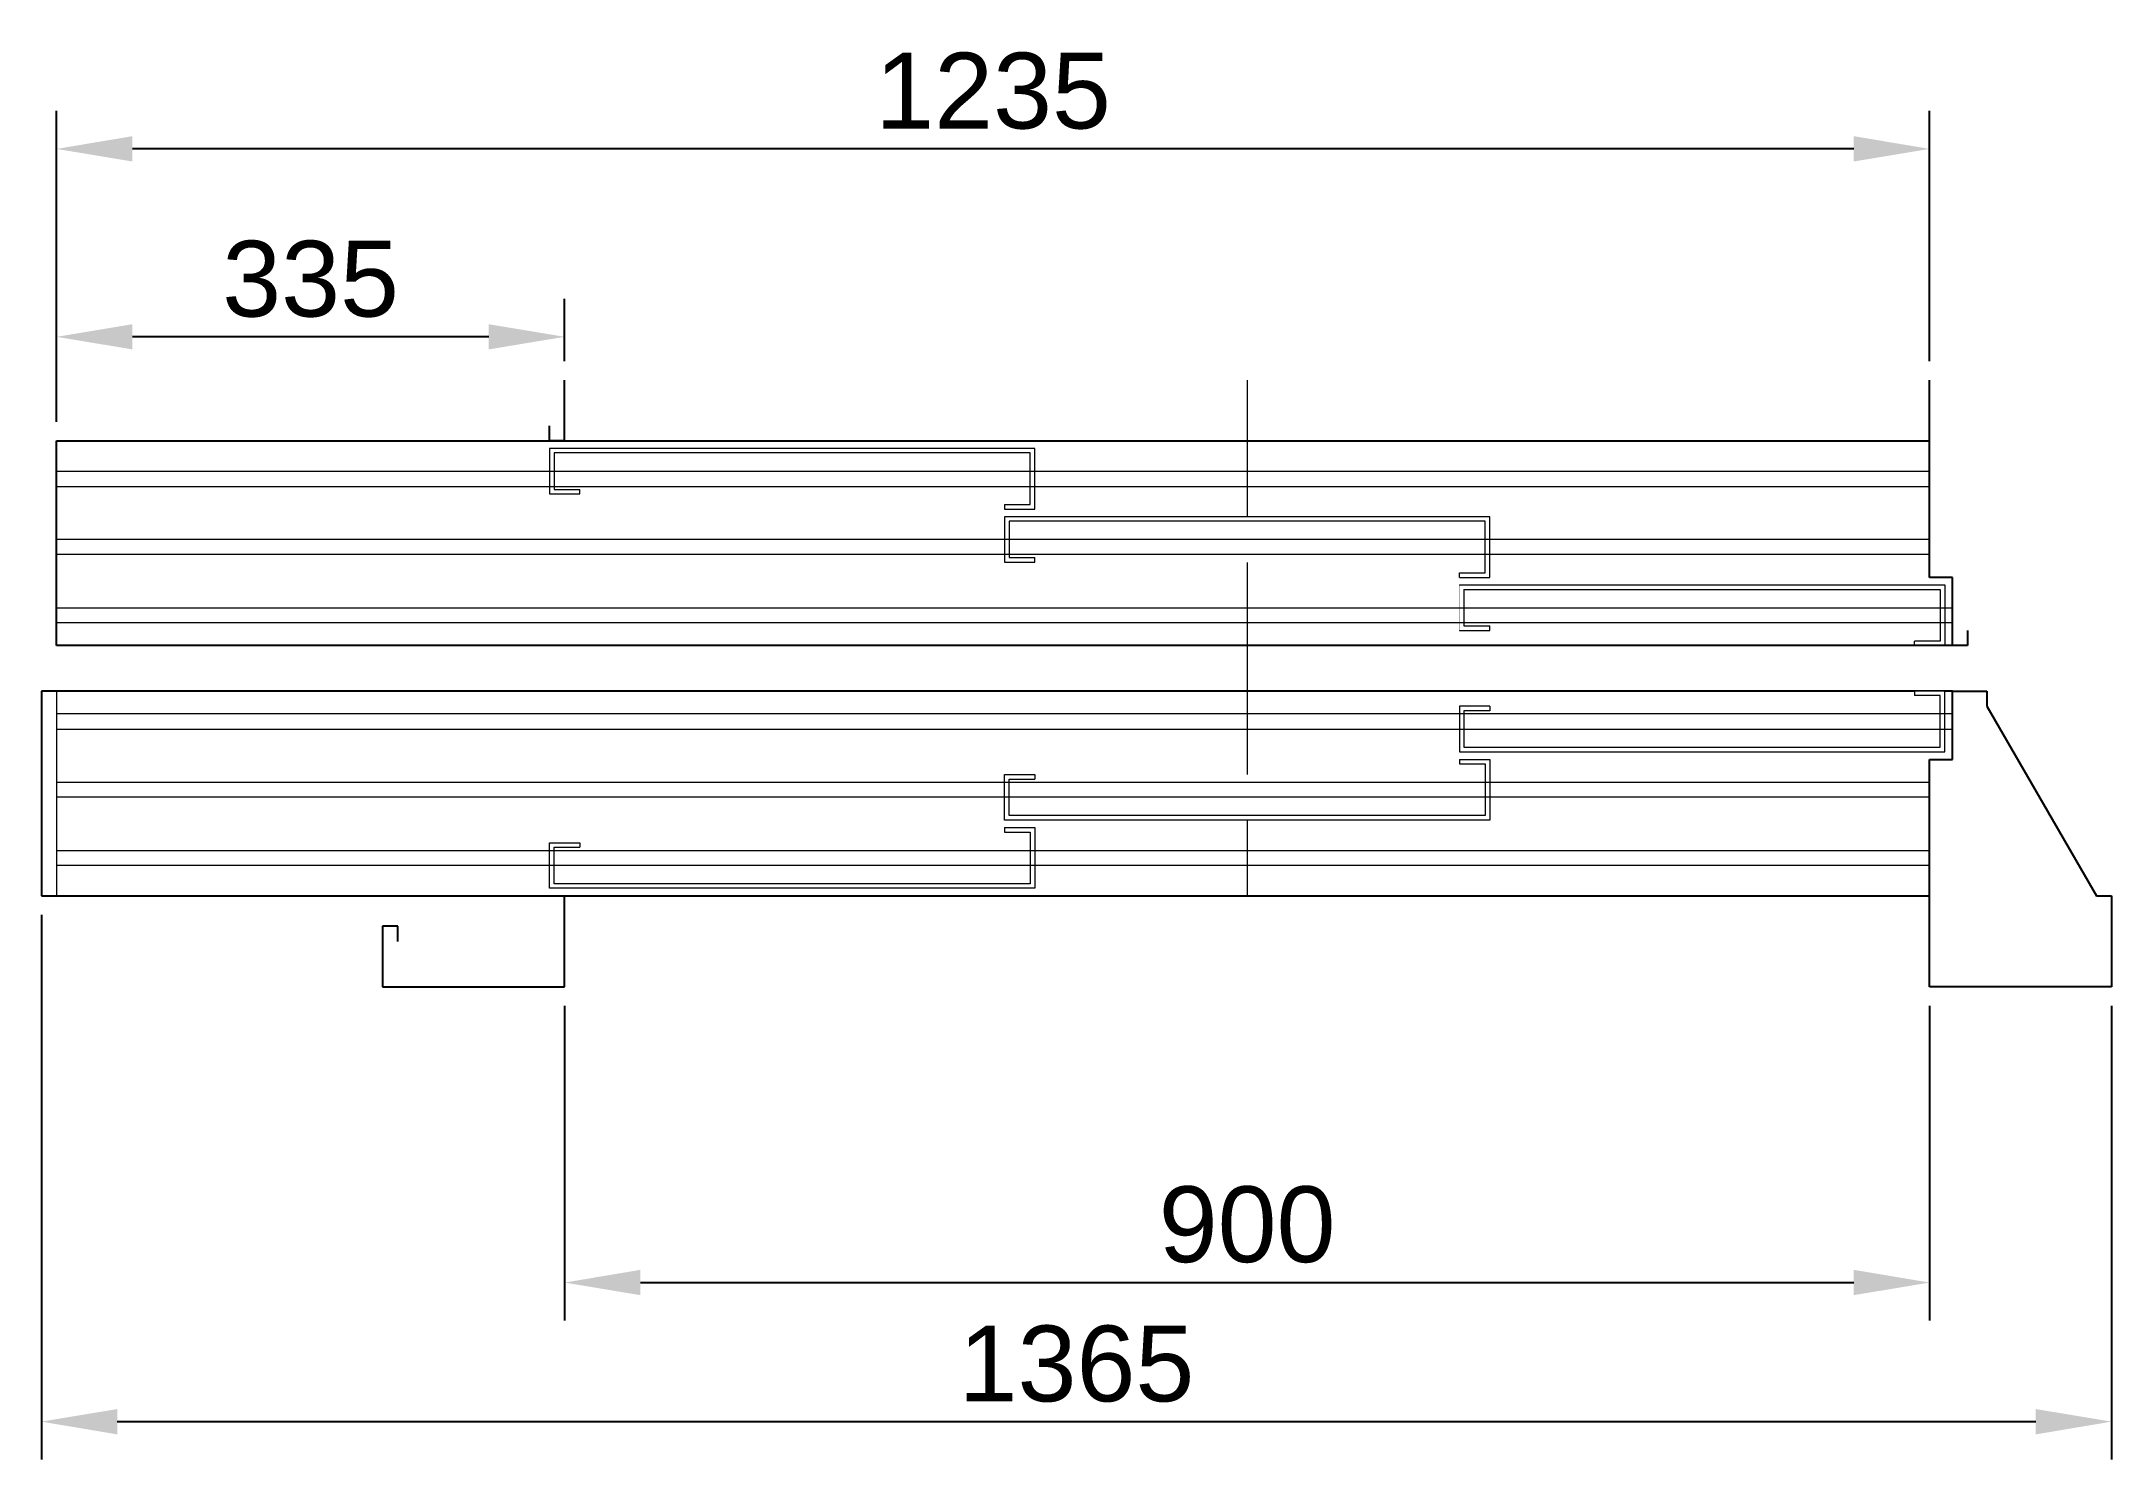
# Model space of a CAD drawing. Header units: millimetres. Extents: x -795 to 570, y -712 to 223.
import ezdxf

# ---------------------------------------------------------------- set-up
doc = ezdxf.new("R2010")
doc.units = ezdxf.units.MM
doc.styles.get("Standard").update_dxf_attribs({"font": 'arial.ttf'})
doc.dimstyles.new('DimStyleALP', dxfattribs={"dimscale": 20, "dimtxt": 2.5, "dimasz": 2.5, "dimexe": 1.25, "dimexo": 0.625, "dimtad": 1, "dimdsep": 46, "dimtxsty": 'Standard', "dimcen": 2.5, "dimclrd": 60, "dimclre": 60, "dimadec": 0, "dimazin": 0, "dimtfac": 1, "dimtofl": 0, "dimtmove": 0, "dimatfit": 3, "dimfxl": 1, "dimarcsym": 0})

# ---------------------------------------------------------------- blocks, each defined once
blk = doc.blocks.new('*D1')
at = {"color": 60, "linetype": 'ByBlock', "lineweight": -2, "transparency": 16777216}
for p, q in [((-785, -27.5), (-785, 53.6)), ((-450, 12.5), (-450, 53.6)), ((-500, 28.6), (-735, 28.6))]:
    blk.add_line(p, q, dxfattribs=at)
at = {"color": 60, "transparency": 16777216}
for points in [[(-735, 36.9), (-735, 20.3), (-785, 28.6)], [(-500, 36.9), (-500, 20.3), (-450, 28.6)]]:
    blk.add_solid(points, dxfattribs=at)
at = {"layer": 'Defpoints', "color": 0, "transparency": 16777216}
for p in [(-785, 28.6), (-450, 0), (-785, -40)]:
    blk.add_point(p, dxfattribs=at)
at = {"color": 0, "transparency": 16777216, "insert": (-617.5, 66.6), "char_height": 50, "attachment_point": 5}
blk.add_mtext('335', dxfattribs=at)
blk = doc.blocks.new('*D2')
at = {"color": 60, "linetype": 'ByBlock', "lineweight": -2, "transparency": 16777216}
for p, q in [((-795, -352.5), (-795, -711.7)), ((570, -412.5), (570, -711.7)), ((-745, -686.7), (520, -686.7))]:
    blk.add_line(p, q, dxfattribs=at)
at = {"color": 60, "transparency": 16777216}
for points in [[(-745, -678.4), (-745, -695.1), (-795, -686.7)], [(520, -678.4), (520, -695.1), (570, -686.7)]]:
    blk.add_solid(points, dxfattribs=at)
at = {"layer": 'Defpoints', "color": 0, "transparency": 16777216}
for p in [(-795, -340), (570, -400), (570, -686.7)]:
    blk.add_point(p, dxfattribs=at)
at = {"color": 0, "transparency": 16777216, "insert": (-112.5, -648.7), "char_height": 50, "attachment_point": 5}
blk.add_mtext('1365', dxfattribs=at)
blk = doc.blocks.new('*D3')
at = {"color": 60, "linetype": 'ByBlock', "lineweight": -2, "transparency": 16777216}
for p, q in [((-785, -27.5), (-785, 177.5)), ((450, 12.5), (450, 177.5)), ((400, 152.5), (-735, 152.5))]:
    blk.add_line(p, q, dxfattribs=at)
at = {"color": 60, "transparency": 16777216}
for points in [[(-735, 160.9), (-735, 144.2), (-785, 152.5)], [(400, 160.9), (400, 144.2), (450, 152.5)]]:
    blk.add_solid(points, dxfattribs=at)
at = {"layer": 'Defpoints', "color": 0, "transparency": 16777216}
for p in [(-785, 152.5), (450, 0), (-785, -40)]:
    blk.add_point(p, dxfattribs=at)
at = {"color": 0, "transparency": 16777216, "insert": (-167.5, 190.6), "char_height": 50, "attachment_point": 5}
blk.add_mtext('1235', dxfattribs=at)
blk = doc.blocks.new('*D0')
at = {"color": 60, "linetype": 'ByBlock', "lineweight": -2, "transparency": 16777216}
for p, q in [((-450, -412.5), (-450, -620)), ((450, -412.5), (450, -620)), ((-400, -595), (400, -595))]:
    blk.add_line(p, q, dxfattribs=at)
at = {"color": 60, "transparency": 16777216}
for points in [[(-400, -586.6), (-400, -603.3), (-450, -595)], [(400, -586.6), (400, -603.3), (450, -595)]]:
    blk.add_solid(points, dxfattribs=at)
at = {"layer": 'Defpoints', "color": 0, "transparency": 16777216}
for p in [(-450, -400), (450, -400), (450, -595)]:
    blk.add_point(p, dxfattribs=at)
at = {"color": 0, "transparency": 16777216, "insert": (0, -556.9), "char_height": 50, "attachment_point": 5}
blk.add_mtext('900', dxfattribs=at)

msp = doc.modelspace()

# ---------------------------------------------------------------- linework, layer by layer
at = {"color": 251, "linetype": 'Continuous', "lineweight": 20, "true_color": 0x636466}
for p, q in [((0, 0), (0, -340)), ((-785, -205), (-785, -340))]:
    msp.add_line(p, q, dxfattribs=at)
at = {"color": 7, "linetype": 'Continuous'}
for p, q in [((-785, -175), (-785, -40)), ((475, -165), (475, -175)), ((465, -205), (-795, -205)), ((-795, -205), (-795, -340)), ((465, -250), (465, -205)), ((465, -205), (487.831, -205)), ((487.831, -205), (487.831, -215)), ((487.831, -215), (560, -340)), ((450, -400), (450, -250)), ((450, -250), (465, -250)), ((-795, -340), (450, -340)), ((-450, -400), (-450, -340)), ((560, -340), (570, -340)), ((570, -340), (570, -400)), ((-560, -360), (-570, -360)), ((-570, -360), (-570, -400)), ((-560, -370), (-560, -360)), ((-570, -400), (-450, -400)), ((570, -400), (450, -400))]:
    msp.add_line(p, q, dxfattribs=at)
at = {"color": 60, "linetype": 'Continuous', "lineweight": 20}
msp.add_line((140, -135), (140, -165), dxfattribs=at)

# ---------------------------------------------------------------- dimensions: what is measured, and where the dimension line sits
dim = msp.add_linear_dim(base=(450, -594.955), p1=(-450, -400), p2=(450, -400), dimstyle='DimStyleALP')
dim.commit()
dim.dimension.update_dxf_attribs({"geometry": '*D0', "text_midpoint": (0, -556.926)})

# ---------------------------------------------------------------- wipeouts: each hides what was drawn before it
msp.add_wipeout([(-143, -75), (-460, -75), (-460, -45), (-140, -45), (-140, -75), (-140, -85), (-160, -85), (-160, -82), (-143, -82)])

# ---------------------------------------------------------------- next in the draw order: linework, layer by layer
at = {"color": 7, "linetype": 'Continuous'}
for p, q in [((-450, -40), (-450, 0)), ((-785, -40), (450, -40)), ((-460, -40), (-460, -30)), ((-450, -40), (-460, -40))]:
    msp.add_line(p, q, dxfattribs=at)
at = {"color": 60, "linetype": 'Continuous', "lineweight": 20}
for p, q in [((-140, -45), (-460, -45)), ((-460, -45), (-460, -75)), ((-143, -48), (-457, -48)), ((-457, -48), (-457, -72)), ((-143, -82), (-143, -48)), ((-460, -75), (-440, -75)), ((-457, -72), (-440, -72)), ((-440, -75), (-440, -72)), ((-160, -82), (-143, -82))]:
    msp.add_line(p, q, dxfattribs=at)
at = {"color": 251, "linetype": 'Continuous', "lineweight": 20, "true_color": 0x636466}
for p, q in [((-785, -60), (450, -60)), ((-785, -70), (450, -70))]:
    msp.add_line(p, q, dxfattribs=at)

# ---------------------------------------------------------------- next in the draw order: dimensions: what is measured, and where the dimension line sits
for base, p1, picture, middle in [((-785, 152.533), (450, 0), '*D3', (-167.5, 190.579)), ((-785, 28.593), (-450, 0), '*D1', (-617.5, 66.638))]:
    dim = msp.add_linear_dim(base=base, p1=p1, p2=(-785, -40), dimstyle='DimStyleALP')
    dim.commit()
    dim.dimension.update_dxf_attribs({"geometry": picture, "text_midpoint": middle})

# ---------------------------------------------------------------- next in the draw order: wipeouts: each hides what was drawn before it
for points in [[(457, -165), (140, -165), (140, -135), (460, -135), (460, -165), (460, -175), (440, -175), (440, -172), (457, -172)], [(-143, -305), (-460, -305), (-460, -335), (-140, -335), (-140, -305), (-140, -295), (-160, -295), (-160, -298), (-143, -298)]]:
    msp.add_wipeout(points)

# ---------------------------------------------------------------- next in the draw order: linework, layer by layer
at = {"color": 7, "linetype": 'Continuous'}
for p, q in [((450, -130), (450, 0)), ((465, -130), (450, -130)), ((465, -175), (465, -130)), ((465, -175), (-785, -175)), ((475, -175), (465, -175))]:
    msp.add_line(p, q, dxfattribs=at)
at = {"color": 60, "linetype": 'Continuous', "lineweight": 20}
for p, q in [((460, -135), (460, -175)), ((143, -138), (143, -162)), ((143, -138), (457, -138)), ((457, -138), (457, -172)), ((143, -162), (160, -162)), ((160, -165), (160, -162)), ((140, -165), (160, -165)), ((457, -172), (440, -172)), ((440, -175), (440, -172)), ((460, -175), (440, -175)), ((-160, -298), (-143, -298)), ((-143, -298), (-143, -332)), ((-460, -335), (-460, -305)), ((-460, -305), (-440, -305)), ((-457, -332), (-457, -308)), ((-457, -308), (-440, -308)), ((-440, -305), (-440, -308)), ((-140, -335), (-460, -335)), ((-143, -332), (-457, -332))]:
    msp.add_line(p, q, dxfattribs=at)
at = {"color": 251, "linetype": 'Continuous', "lineweight": 20, "true_color": 0x636466}
for p, q in [((-785, -150), (465, -150)), ((465, -160), (-785, -160)), ((-785, -310), (450, -310)), ((450, -320), (-785, -320))]:
    msp.add_line(p, q, dxfattribs=at)

# ---------------------------------------------------------------- next in the draw order: dimensions: what is measured, and where the dimension line sits
dim = msp.add_linear_dim(base=(570, -686.725), p1=(-795, -340), p2=(570, -400), dimstyle='DimStyleALP')
dim.commit()
dim.dimension.update_dxf_attribs({"geometry": '*D2', "text_midpoint": (-112.5, -686.725), "dimtype": 128})

# ---------------------------------------------------------------- next in the draw order: wipeouts: each hides what was drawn before it
for points in [[(157, -120), (-160, -120), (-160, -90), (160, -90), (160, -120), (160, -130), (140, -130), (140, -127), (157, -127)], [(157, -260), (-160, -260), (-160, -290), (160, -290), (160, -260), (160, -250), (140, -250), (140, -253), (157, -253)]]:
    msp.add_wipeout(points)

# ---------------------------------------------------------------- next in the draw order: linework, layer by layer
at = {"color": 60, "linetype": 'Continuous', "lineweight": 20}
for p, q in [((-140, -85), (-140, -45)), ((-160, -82), (-160, -85)), ((-160, -85), (-140, -85)), ((160, -90), (-160, -90)), ((-160, -90), (-160, -120)), ((157, -93), (-157, -93)), ((-157, -93), (-157, -117)), ((157, -127), (157, -93)), ((160, -130), (160, -90)), ((-160, -120), (-140, -120)), ((-157, -117), (-140, -117)), ((-140, -120), (-140, -117)), ((140, -127), (157, -127)), ((140, -130), (140, -127)), ((140, -130), (160, -130)), ((140, -135), (460, -135)), ((140, -253), (157, -253)), ((157, -253), (157, -287)), ((-160, -290), (-160, -260)), ((-160, -260), (-140, -260)), ((-157, -287), (-157, -263)), ((-157, -263), (-140, -263)), ((-140, -260), (-140, -263)), ((160, -290), (-160, -290)), ((-160, -295), (-140, -295)), ((-160, -295), (-160, -298)), ((157, -287), (-157, -287)), ((-140, -295), (-140, -335))]:
    msp.add_line(p, q, dxfattribs=at)
at = {"color": 251, "linetype": 'Continuous', "lineweight": 20, "true_color": 0x636466}
for p, q in [((450, -105), (-785, -105)), ((450, -115), (-785, -115)), ((-785, -265), (450, -265)), ((450, -275), (-785, -275))]:
    msp.add_line(p, q, dxfattribs=at)

# ---------------------------------------------------------------- next in the draw order: wipeouts: each hides what was drawn before it
msp.add_wipeout([(457, -215), (140, -215), (140, -245), (460, -245), (460, -215), (460, -205), (440, -205), (440, -208), (457, -208)])

# ---------------------------------------------------------------- next in the draw order: linework, layer by layer
at = {"color": 60, "linetype": 'Continuous', "lineweight": 20}
for p, q in [((160, -215), (140, -215)), ((140, -215), (140, -245)), ((160, -218), (143, -218)), ((143, -218), (143, -242)), ((160, -215), (160, -218)), ((460, -205), (440, -205)), ((440, -205), (440, -208)), ((457, -208), (440, -208)), ((457, -242), (457, -208)), ((460, -245), (460, -205)), ((140, -245), (460, -245)), ((143, -242), (457, -242)), ((140, -250), (160, -250)), ((140, -250), (140, -253)), ((160, -250), (160, -290))]:
    msp.add_line(p, q, dxfattribs=at)
at = {"color": 251, "linetype": 'Continuous', "lineweight": 20, "true_color": 0x636466}
for p, q in [((465, -220), (-785, -220)), ((-785, -230), (465, -230))]:
    msp.add_line(p, q, dxfattribs=at)

doc.saveas('drawing.dxf')
